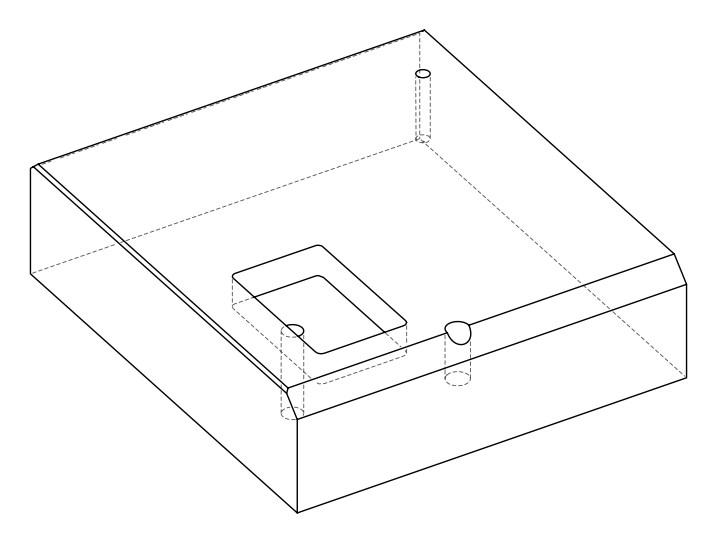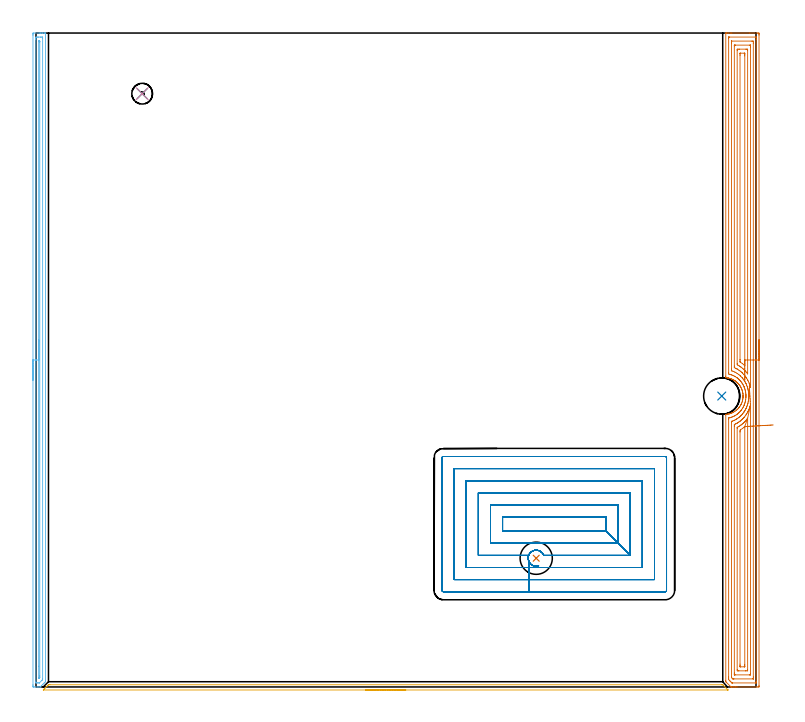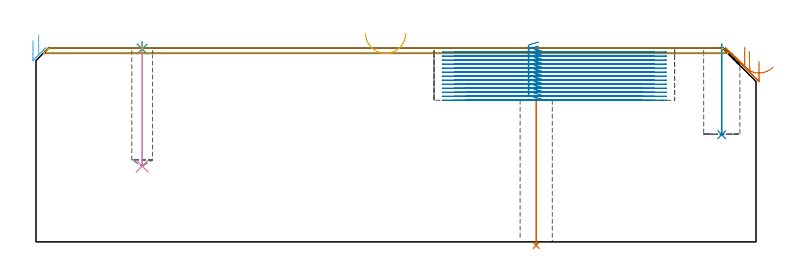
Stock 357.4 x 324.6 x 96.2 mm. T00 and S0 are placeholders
(PLAN: 8 operations, 5 tool changes, 66.5 min)
(1 INDEXABLE_INSERT_DRILL_THROUGH_HOLE_FROM_SOLID | STEP1HOLE | NXT0302_003 | 0.3 min | 19310 mm3)
(2 INDEXABLE_INSERT_DRILL_BLIND_HOLE_FROM_SOLID | STEP1POCKET | NXT0302_007 | 0.18 min | 10873 mm3)
(3 SPOT_DRILL | STEP1POCKET_1 | NXT0321_9005460120000 | 0.03 min | 2 mm3)
(4 DRILL_BLIND_HOLE_INTO_CENTER | STEP1POCKET_1 | UGT0301_216 | 0.24 min | 4693 mm3)
(5 AREA_MILL | FG_CHAMFER_SURFACE | UGT0205_001 | 2.86 min | 1160 mm3)
(6 AREA_MILL_1 | FG_CHAMFER_SURFACE_1 | UGT0205_001 | 7.94 min | 6233 mm3)
(7 AREA_MILL_2 | FG_CHAMFER_SURFACE_2 | UGT0205_001 | 15.84 min | 43753 mm3)
(8 MILL_RECTANGULAR_POCKET | POCKET_RECTANGULAR_STRAIGHT | NXT0201_009 | Follow Part, ap 2, ae 75% | 39.15 min | 226615 mm3)
(TOOL NXT0302_003 | Index. Insert Drill 16mm [880-D1600L20-05] | D16 PA176 FL80 Z2)
(TOOL NXT0302_007 | Index. Insert Drill 18mm [880-D1800L25-05] | D18 PA176 FL90 Z2)
(TOOL NXT0321_9005460120000 | NC Spot Drill, 142deg, 12mm, Carbide, Uncoated | D12 PA142 FL30 Z2)
(TOOL UGT0301_216 | Twist Drill 10.3 mm | D10.3 PA118 FL82 Z2)
(TOOL UGT0205_001 | Chamfer Mill 20 x 3 x 45 deg. | D20 FL50 Z2)
(TOOL NXT0201_009 | ENDMILL 8mm [2P460-0800-NA 1630] | D8 FL26 Z6)
(OP 1 INDEXABLE_INSERT_DRILL_THROUGH_HOLE_FROM_SOLID)
G17 G21 G94 G90
T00 M6
G54
G17 G0 G90 X248.3 Y63.9 S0 M3
G43 Z106.2 H1
G94 G81 G98 Z-1.779 F250. R72.3
G80
M5
M2
(OP 2 INDEXABLE_INSERT_DRILL_BLIND_HOLE_FROM_SOLID)
G17 G21 G94 G90
T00 M6
G54
G17 G0 G90 X340.4 Y144.4 S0 M3
G43 Z106.2 H1
G94 G81 G98 Z53.2 F250. R98.2
G80
M5
M2
(OP 3 SPOT_DRILL)
G17 G21 G94 G90
T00 M6
G54
G17 G0 G90 X52.7 Y294.5 S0 M3
G43 Z106.2 H0
G94 G81 G98 Z95.757 F250. R99.2
G80
M5
M2
(OP 4 DRILL_BLIND_HOLE_INTO_CENTER)
G17 G21 G94 G90
T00 M6
G54
G17 G0 G90 X52.7 Y294.5 S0 M3
G43 Z106.2 H0
G94 G81 G98 Z37.6 F250. R98.2
G80
M5
M2
(OP 5 AREA_MILL)
G17 G21 G94 G90
T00 M6
G54
G17 G0 G90 X183.55 Y-1.5 S1061 M3
G43 Z106.2 H0
Z103.6
G94 G1 X183.512 Z102.728 F250.
X183.398 Z101.863
X183.209 Z101.012
X182.947 Z100.18
X182.613 Z99.374
X182.21 Z98.6
X181.741 Z97.864
X181.21 Z97.172
X180.621 Z96.529
X179.978 Z95.939
X179.286 Z95.408
X178.55 Z94.94
X177.776 Z94.537
X176.97 Z94.203
X176.138 Z93.941
X175.286 Z93.752
X174.422 Z93.638
X173.55 Z93.6
X3.774
X3.619 Y-1.493 Z93.606
X3.774 Y-1.329 Z93.771
X3.976 Y-1.124 Z93.976
X4.021 Y-1.079 Z94.021
X4.668 Y-0.432 Z94.667
X5.561 Y0.461 Z95.561
X6.008 Y0.908 Z96.007
X6.194 Y1.097 Z96.188
X6.901 Y1.1 Z96.2
X340.198
X340.906 Y1.097 Z96.188
X341.092 Y0.908 Z96.007
X341.137 Y0.863 Z95.963
X343.413 Y-1.412 Z93.686
X343.475 Y-1.478 Z93.621
X343.483 Y-1.495 Z93.604
X343.475 Y-1.5 Z93.6
X173.55
X172.678 Z93.638
X171.813 Z93.752
X170.962 Z93.941
X170.13 Z94.203
X169.324 Z94.537
X168.55 Z94.94
X167.814 Z95.408
X167.122 Z95.939
X166.479 Z96.529
X165.89 Z97.172
X165.358 Z97.864
X164.89 Z98.6
X164.487 Z99.374
X164.153 Z100.18
X163.891 Z101.012
X163.702 Z101.863
X163.588 Z102.728
X163.55 Z103.6
G0 Z106.2
M5
M2
(OP 6 AREA_MILL_1)
G17 G21 G94 G90
T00 M6
G54
G17 G0 G90 X-1.5 Y152.3 S1061 M3
G43 Z106.2 H0
Z100.
G94 G1 Y152.338 Z99.128 F250.
Y152.452 Z98.264
Y152.641 Z97.412
Y152.903 Z96.58
Y153.237 Z95.774
Y153.64 Z95.
Y154.108 Z94.264
Y154.64 Z93.572
Y155.229 Z92.929
Y155.872 Z92.34
Y156.564 Z91.808
Y157.3 Z91.34
Y158.074 Z90.937
Y158.88 Z90.603
Y159.712 Z90.341
Y160.564 Z90.152
Y161.428 Z90.038
Y162.3 Z90.
Y323.551
X-1.499 Y323.983 Z90.001
X-1.495 Y324.439 Z90.003
X-1.491 Y324.59 Z90.005
X-1.045 Y324.6 Z90.451
X1.6 Z93.094
X2.145 Z93.642
X2.482 Z93.978
X3.027 Z94.523
X3.363 Z94.858
X4.036 Z95.535
X4.353 Z95.853
X4.695 Y324.594 Z96.186
X4.697 Y324.592 Z96.188
X4.7 Y324.43 Z96.2
Y3.297
X4.698 Y2.608 Z96.193
X4.69 Y2.592 Z96.188
X4.686 Y2.585 Z96.184
X4.245 Y2.144 Z95.743
X4.059 Y1.957 Z95.555
X3.462 Y1.362 Z94.962
X2.776 Y0.675 Z94.275
X2.102 Y0.002 Z93.601
X2.093 Y0. Z93.592
X1.391 Z92.89
X0.718 Z92.213
X-0.5 Z90.997
X-1.045 Y0.002 Z90.449
X-1.275 Y0.004 Z90.22
X-1.49 Y0.01 Z90.005
X-1.494 Y0.162 Z90.002
X-1.499 Y0.617 Z90.001
X-1.5 Y1.078 Z90.
Y162.3
X-0.086 Z91.414
Y321.303
X-0.084 Y322.116 Z91.416
X-0.083 Y322.196 Z91.417
X-0.071 Y322.59 Z91.429
X0.323 Y322.597 Z91.823
X0.718 Y322.599 Z92.218
X1.202 Y322.6 Z92.702
X2.083 Z93.583
X2.482 Y322.599 Z93.982
X2.968 Y322.597 Z94.468
X3.184 Y322.59 Z94.684
X3.279 Y322.568 Z94.779
X3.284 Y322.276 Z94.784
X3.285 Y322.196 Z94.785
Y4.19
X3.282 Y3.783 Z94.782
X3.279 Y3.682 Z94.779
X3.276 Y3.637 Z94.776
X3.25 Y3.609 Z94.75
X3.155 Y3.508 Z94.655
X2.947 Y3.297 Z94.447
X1.825 Y2.175 Z93.325
X1.749 Y2.102 Z93.249
X1.688 Y2.045 Z93.188
X1.648 Y2.01 Z93.148
X1.6 Y2.008 Z93.1
X1.115 Y2.001 Z92.615
X0.718 Z92.218
X0.231 Y2.003 Z91.731
X0.016 Y2.01 Z91.516
X-0.079 Y2.032 Z91.421
X-0.084 Y2.324 Z91.416
X-0.085 Y2.404 Z91.415
X-0.086 Y162.3 Z91.414
X1.328 Z92.828
X1.329 Y320.41 Z92.829
X1.331 Y320.547 Z92.831
X1.333 Y320.58 Z92.833
X1.334 Y320.589 Z92.834
X1.351 Y320.593 Z92.851
X1.414 Y320.598 Z92.914
X1.6 Y320.599 Z93.1
X1.788 Y320.596 Z93.288
X1.841 Y320.592 Z93.341
X1.865 Y320.588 Z93.365
X1.867 Y320.574 Z93.367
X1.87 Y320.502 Z93.37
X1.871 Y320.41 Z93.371
Y320.135
Y5.702
X1.87 Y5.083 Z93.37
X1.868 Y4.812 Z93.368
X1.864 Y4.718 Z93.364
X1.855 Y4.666 Z93.355
X1.823 Y4.631 Z93.323
X1.6 Y4.401 Z93.1
X1.496 Y4.296 Z92.996
X1.39 Y4.19 Z92.89
X1.365 Y4.17 Z92.865
X1.34 Y4.15 Z92.84
X1.335 Y4.19 Z92.835
X1.332 Y4.234 Z92.832
X1.329 Y4.464 Z92.829
X1.328 Y10.263 Z92.828
Y162.3
Y163.172 Z92.866
Y164.036 Z92.98
Y164.888 Z93.169
Y165.72 Z93.432
Y166.526 Z93.765
Y167.3 Z94.168
Y168.036 Z94.637
Y168.728 Z95.168
Y169.371 Z95.757
Y169.96 Z96.401
Y170.492 Z97.093
Y170.96 Z97.828
Y171.363 Z98.602
Y171.697 Z99.408
Y171.959 Z100.24
Y172.148 Z101.092
Y172.262 Z101.957
Y172.3 Z102.828
G0 Z106.2
M5
M2
(OP 7 AREA_MILL_2)
G17 G21 G94 G90
T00 M6
G54
G17 G0 G90 X358.9 Y172.3 S1061 M3
G43 Z106.2 H0
Z89.7
G94 G1 Y172.262 Z88.828 F250.
Y172.148 Z87.963
Y171.959 Z87.112
Y171.697 Z86.28
Y171.363 Z85.474
Y170.96 Z84.7
Y170.491 Z83.964
Y169.96 Z83.272
Y169.371 Z82.629
Y168.728 Z82.04
Y168.036 Z81.508
Y167.3 Z81.04
Y166.526 Z80.637
Y165.72 Z80.303
Y164.888 Z80.041
Y164.036 Z79.852
Y163.171 Z79.738
Y162.3 Z79.7
Y0.617
X358.898 Y0.242 Z79.701
X358.893 Y0.01 Z79.705
X358.53 Y0.004 Z80.067
X357.926 Y0. Z80.672
X348.023 Z90.571
X347.481 Z91.115
X347.148 Z91.448
X346.606 Z91.99
X346.272 Z92.323
X345.604 Z92.995
X345.292 Z93.307
X345.14 Y0.001 Z93.458
X344.997 Y0.01 Z93.602
X344.959 Y0.043 Z93.64
X344.829 Y0.17 Z93.77
X342.574 Y2.427 Z96.026
X342.403 Y2.605 Z96.188
X342.4 Y3.297 Z96.2
Y135.055
X342.404 Y135.304 Z96.19
X342.629 Y135.332 Z95.966
X342.915 Y135.362 Z95.681
X343.096 Y135.388 Z95.501
X343.36 Y135.427 Z95.238
X343.866 Y135.517 Z94.733
X343.963 Y135.542 Z94.634
X344.083 Y135.573 Z94.513
X344.251 Y135.616 Z94.347
X344.521 Y135.696 Z94.077
X344.698 Y135.749 Z93.9
X344.842 Y135.799 Z93.757
X345.142 Y135.904 Z93.457
X345.396 Y136.01 Z93.202
X345.59 Y136.09 Z93.009
X346.033 Y136.297 Z92.567
X346.221 Y136.395 Z92.378
X346.25 Y136.41 Z92.349
X346.924 Y136.825 Z91.676
X347.589 Y137.303 Z91.01
X347.814 Y137.49 Z90.785
X348.189 Y137.836 Z90.41
X348.552 Y138.195 Z90.047
X348.607 Y138.257 Z89.991
X348.704 Y138.363 Z89.895
X348.806 Y138.486 Z89.794
X349. Y138.721 Z89.599
X349.038 Y138.77 Z89.562
X349.281 Y139.088 Z89.317
X349.593 Y139.552 Z89.002
X349.774 Y139.857 Z88.822
X349.848 Y139.981 Z88.749
X350.066 Y140.404 Z88.533
X350.077 Y140.424 Z88.523
X350.279 Y140.874 Z88.317
X350.486 Y141.394 Z88.113
X350.602 Y141.766 Z87.994
X350.65 Y141.938 Z87.949
X350.675 Y142.028 Z87.924
X350.72 Y142.201 Z87.874
X350.722 Y142.211 Z87.871
X350.821 Y142.659 Z87.77
X350.899 Y143.105 Z87.695
X350.952 Y143.552 Z87.641
X350.963 Y143.719 Z87.629
X350.984 Y143.998 Z87.611
X350.985 Y144.036 Z87.61
X350.986 Y144.127 Z87.606
X350.989 Y144.182 Z87.605
Y144.186
X350.997 Y144.434 Z87.598
X350.988 Y144.634 Z87.605
X350.986 Y144.655
X350.985 Y144.71 Z87.608
X350.978 Y144.891 Z87.616
X350.942 Y145.338 Z87.652
X350.906 Y145.614 Z87.688
X350.884 Y145.785 Z87.71
X350.803 Y146.23 Z87.789
X350.699 Y146.678 Z87.895
X350.631 Y146.93 Z87.968
X350.578 Y147.114 Z88.019
X350.576 Y147.123 Z88.021
X350.486 Y147.408 Z88.114
X350.371 Y147.714 Z88.229
X350.245 Y148.016 Z88.353
X350.032 Y148.466 Z88.566
X349.836 Y148.838 Z88.763
X349.799 Y148.909 Z88.801
X349.595 Y149.252 Z89.004
X349.483 Y149.422 Z89.116
X349.411 Y149.53 Z89.188
X349.219 Y149.801 Z89.38
X349.019 Y150.057 Z89.581
X348.967 Y150.123 Z89.632
X348.704 Y150.438 Z89.895
X348.607 Y150.546 Z89.992
X348.587 Y150.568 Z90.011
X348.468 Y150.694 Z90.132
X348.146 Y151.008 Z90.454
X347.814 Y151.311 Z90.786
X347.734 Y151.378 Z90.865
X347.646 Y151.451 Z90.951
X347.585 Y151.499 Z91.011
X347.485 Y151.581 Z91.114
X347.477 Y151.587 Z91.122
X347.239 Y151.754 Z91.36
X347.148 Y151.818 Z91.449
X347.062 Y151.878 Z91.536
X346.923 Y151.976 Z91.676
X346.8 Y152.054 Z91.799
X346.71 Y152.109 Z91.886
X346.605 Y152.176 Z91.994
X346.506 Y152.238 Z92.093
X346.402 Y152.297 Z92.197
X346.272 Y152.37 Z92.323
X346.081 Y152.48 Z92.517
X346.032 Y152.505 Z92.566
X345.887 Y152.572 Z92.711
X345.59 Y152.71 Z93.008
X345.396 Y152.79 Z93.202
X345.142 Y152.896 Z93.457
X345.071 Y152.921 Z93.528
X344.699 Y153.051 Z93.901
X344.432 Y153.13 Z94.168
X344.251 Y153.183 Z94.347
X344.083 Y153.224 Z94.513
X343.828 Y153.286 Z94.769
X343.738 Y153.304 Z94.86
X343.645 Y153.323 Z94.952
X343.43 Y153.367 Z95.17
X343.404 Y153.372 Z95.195
X342.468 Y153.48 Z96.128
X342.405 Y153.496 Z96.191
X342.4 Y154.26 Z96.2
Y324.43
X342.403 Y324.59 Z96.188
X342.54 Y324.598 Z96.053
X342.682 Y324.6 Z95.917
X342.977 Z95.622
X343.645 Z94.95
X344.855 Z93.742
X345.396 Z93.198
X354.319 Z84.278
X358.26 Z80.338
X358.53 Y324.597 Z80.067
X358.893 Y324.59 Z79.705
X358.898 Y324.357 Z79.701
X358.9 Y323.983 Z79.7
Y323.606
Y162.3
X357.486 Z81.114
X357.485 Y2.577 Z81.115
X357.484 Y2.404 Z81.116
X357.479 Y2.044 Z81.121
X357.476 Y2.01 Z81.124
X357.412 Y2.006 Z81.188
X357.307 Y2.002 Z81.293
X357.174 Y2. Z81.426
X345.791 Y2.001 Z92.809
X345.594 Y2.004 Z93.006
X345.496 Y2.009 Z93.104
X345.448 Y2.014 Z93.152
X345.396 Y2.061 Z93.204
X345.048 Y2.404 Z93.552
X344.521 Y2.932 Z94.079
X344.163 Y3.297 Z94.437
X343.821 Y3.662 Z94.779
X343.816 Y4.016 Z94.784
X343.815 Y4.19 Z94.785
X343.814 Y4.911 Z94.786
Y132.822
X343.816 Y133.182 Z94.784
X343.818 Y133.362 Z94.782
X343.821 Y133.451 Z94.779
X343.825 Y133.484 Z94.775
X343.861 Y133.495 Z94.739
X344.521 Y133.656 Z94.079
X344.567 Y133.668 Z94.033
X344.731 Y133.715 Z93.869
X345.233 Y133.882 Z93.367
X345.396 Y133.943 Z93.204
X345.865 Y134.13 Z92.735
X346.272 Y134.312 Z92.328
X346.471 Y134.406 Z92.129
X346.861 Y134.608 Z91.739
X347.041 Y134.717 Z91.559
X347.148 Y134.784 Z91.452
X347.578 Y135.063 Z91.022
X348.023 Y135.373 Z90.577
X348.097 Y135.426 Z90.503
X348.199 Y135.502 Z90.401
X348.583 Y135.824 Z90.017
X348.899 Y136.11 Z89.701
X349.044 Y136.247 Z89.556
X349.195 Y136.395 Z89.405
X349.48 Y136.695 Z89.12
X349.774 Y137.033 Z88.826
X349.89 Y137.171 Z88.71
X349.983 Y137.288 Z88.617
X350.272 Y137.674 Z88.328
X350.624 Y138.181 Z87.976
X350.65 Y138.223 Z87.95
X350.96 Y138.759 Z87.64
X351.124 Y139.075 Z87.476
X351.26 Y139.346 Z87.34
X351.526 Y139.926 Z87.074
X351.538 Y139.956 Z87.062
X351.543 Y139.968 Z87.057
X351.778 Y140.604 Z86.822
X351.859 Y140.861 Z86.741
X351.982 Y141.289 Z86.618
X352.101 Y141.755 Z86.499
X352.134 Y141.891 Z86.466
X352.157 Y142.004 Z86.443
X352.271 Y142.648 Z86.329
X352.288 Y142.763 Z86.312
X352.375 Y143.541 Z86.225
X352.377 Y143.561 Z86.223
X352.401 Y143.981 Z86.199
X352.413 Y144.423 Z86.187
Y144.434
X352.401 Y144.798 Z86.199
X352.371 Y145.302 Z86.229
X352.369 Y145.328 Z86.231
X352.365 Y145.365 Z86.235
X352.262 Y146.221 Z86.338
X352.252 Y146.297 Z86.348
X352.236 Y146.39 Z86.364
X352.158 Y146.785 Z86.442
X352.082 Y147.114 Z86.518
X351.971 Y147.553 Z86.629
X351.839 Y148.008 Z86.761
X351.761 Y148.25 Z86.839
X351.526 Y148.883 Z87.074
X351.518 Y148.901 Z87.082
X351.513 Y148.914 Z87.087
X351.246 Y149.482 Z87.354
X351.088 Y149.794 Z87.512
X350.935 Y150.084 Z87.665
X350.65 Y150.578 Z87.95
X350.599 Y150.661 Z88.001
X350.582 Y150.687 Z88.018
X350.44 Y150.901 Z88.16
X349.931 Y151.581 Z88.669
X349.861 Y151.669 Z88.739
X349.774 Y151.772 Z88.826
X349.451 Y152.14 Z89.15
X349.125 Y152.474 Z89.475
X348.899 Y152.689 Z89.701
X348.55 Y153.007 Z90.05
X348.116 Y153.367 Z90.484
X348.023 Y153.435 Z90.577
X347.805 Y153.589 Z90.795
X347.148 Y154.015 Z91.452
X346.998 Y154.108 Z91.602
X346.734 Y154.26 Z91.866
X346.272 Y154.488 Z92.328
X345.864 Y154.677 Z92.736
X345.396 Y154.857 Z93.204
X345.036 Y154.983 Z93.564
X344.53 Y155.144 Z94.07
X344.494 Y155.154 Z94.106
X343.821 Y155.342 Z94.779
X343.819 Y155.514 Z94.781
X343.815 Y155.874 Z94.785
Y322.023
X343.816 Y322.196 Z94.784
X343.821 Y322.556 Z94.779
X343.824 Y322.59 Z94.776
X343.888 Y322.594 Z94.712
X343.993 Y322.597 Z94.607
X344.126 Y322.6 Z94.474
X357.26 Y322.599 Z81.34
X357.426 Y322.594 Z81.174
X357.457 Y322.59 Z81.143
X357.479 Y322.584 Z81.121
X357.48 Y322.547 Z81.12
X357.484 Y322.37 Z81.116
X357.485 Y322.196 Z81.115
X357.486 Y321.476 Z81.114
Y162.3
X356.072 Z82.528
X356.071 Y4.912 Z82.529
X356.068 Y4.19 Z82.532
X356.066 Y4.025 Z82.534
X356.062 Y4.009 Z82.538
X356.043 Y4.006 Z82.557
X355.997 Y4.003 Z82.603
X355.904 Y4.001 Z82.696
X346.458 Y4. Z92.142
X346.272 Y4.002 Z92.328
X346.086 Y4.005 Z92.514
X345.962 Y4.01 Z92.638
X345.89 Y4.021 Z92.71
X345.855 Y4.053 Z92.745
X345.711 Y4.19 Z92.889
X345.396 Y4.506 Z93.204
X345.257 Y4.651 Z93.343
X345.242 Y4.669 Z93.358
X345.235 Y4.708 Z93.365
X345.232 Y4.798 Z93.368
X345.23 Y4.912 Z93.37
X345.229 Y5.083 Z93.371
X345.228 Y5.255 Z93.372
X345.229 Y131.206 Z93.371
X345.23 Y131.378 Z93.37
X345.234 Y131.72 Z93.366
X345.236 Y131.812 Z93.364
X345.253 Y131.821 Z93.347
X345.298 Y131.841 Z93.302
X345.396 Y131.877 Z93.204
X345.435 Y131.89 Z93.165
X345.554 Y131.929 Z93.046
X346.073 Y132.131 Z92.527
X346.272 Y132.214 Z92.328
X346.686 Y132.4 Z91.914
X347.148 Y132.627 Z91.452
X347.274 Y132.693 Z91.326
X347.504 Y132.822 Z91.096
X347.826 Y133.023 Z90.774
X348.023 Y133.152 Z90.577
X348.355 Y133.377 Z90.245
X348.84 Y133.715 Z89.76
X348.874 Y133.741 Z89.726
X348.899 Y133.761 Z89.701
X349.353 Y134.146 Z89.247
X349.774 Y134.527 Z88.826
X349.816 Y134.566 Z88.784
X349.86 Y134.608 Z88.74
X350.251 Y135.015 Z88.349
X350.65 Y135.457 Z87.95
X350.687 Y135.502 Z87.913
X351.059 Y135.978 Z87.541
X351.369 Y136.395 Z87.231
X351.434 Y136.488 Z87.166
X351.526 Y136.625 Z87.074
X351.78 Y137.028 Z86.82
X351.935 Y137.288 Z86.665
X352.107 Y137.589 Z86.493
X352.401 Y138.149 Z86.199
X352.412 Y138.17 Z86.188
X352.417 Y138.181 Z86.183
X352.682 Y138.788 Z85.918
X352.801 Y139.075 Z85.799
X352.934 Y139.424 Z85.666
X353.127 Y139.968 Z85.473
X353.164 Y140.083 Z85.436
X353.277 Y140.462 Z85.323
X353.359 Y140.777 Z85.241
X353.38 Y140.861 Z85.22
X353.524 Y141.502 Z85.076
X353.57 Y141.755 Z85.03
X353.658 Y142.259 Z84.942
X353.705 Y142.648 Z84.895
X353.748 Y143.06 Z84.852
X353.788 Y143.541 Z84.812
X353.807 Y143.893 Z84.793
X353.821 Y144.434 Z84.779
X353.811 Y144.783 Z84.789
X353.782 Y145.328 Z84.818
X353.749 Y145.739 Z84.851
X353.693 Y146.221 Z84.907
X353.623 Y146.762 Z84.977
X353.558 Y147.114 Z85.042
X353.494 Y147.444 Z85.106
X353.394 Y147.888 Z85.206
X353.364 Y148.008 Z85.236
X353.277 Y148.336 Z85.323
X353.105 Y148.901 Z85.495
X353.022 Y149.161 Z85.578
X352.777 Y149.794 Z85.823
X352.401 Y150.649 Z86.199
X352.383 Y150.687 Z86.217
X352.364 Y150.725 Z86.236
X352.057 Y151.301 Z86.543
X351.894 Y151.581 Z86.706
X351.526 Y152.175 Z87.074
X351.314 Y152.474 Z87.286
X351.027 Y152.859 Z87.573
X350.65 Y153.347 Z87.95
X350.633 Y153.367 Z87.967
X350.514 Y153.506 Z88.086
X349.791 Y154.26 Z88.809
X349.774 Y154.276 Z88.826
X349.573 Y154.466 Z89.027
X348.899 Y155.032 Z89.701
X348.747 Y155.154 Z89.853
X348.023 Y155.642 Z90.577
X347.381 Y156.047 Z91.219
X347.148 Y156.173 Z91.452
X346.894 Y156.306 Z91.706
X346.272 Y156.585 Z92.328
X346.023 Y156.686 Z92.577
X345.396 Y156.927 Z93.204
X345.36 Y156.94 Z93.24
X345.235 Y156.991 Z93.365
X345.233 Y157.027 Z93.367
X345.231 Y157.109 Z93.369
X345.229 Y157.834 Z93.371
X345.228 Y158.005 Z93.372
X345.229 Y319.688 Z93.371
X345.232 Y320.41 Z93.368
X345.234 Y320.575 Z93.366
X345.238 Y320.59 Z93.362
X345.257 Y320.594 Z93.343
X345.303 Y320.597 Z93.297
X345.396 Y320.599 Z93.204
X355.028 Y320.6 Z83.572
X355.721 Y320.596 Z82.879
X355.904 Y320.59 Z82.696
X356.065 Y320.572 Z82.535
X356.068 Y320.41 Z82.532
X356.07 Y320.24 Z82.53
X356.071 Y319.517 Z82.529
X356.072 Y319.345 Z82.528
Y162.3
X354.657 Z83.943
Y148.901
X354.656 Y148.88 Z83.944
X354.654 Y148.865 Z83.946
X354.648 Y148.88 Z83.952
X354.64 Y148.901 Z83.96
X354.631 Y148.931 Z83.969
X354.475 Y149.465 Z84.125
X354.371 Y149.794 Z84.229
X354.152 Y150.415 Z84.448
X354.048 Y150.687 Z84.552
X353.976 Y150.867 Z84.624
X353.652 Y151.581 Z84.948
X353.531 Y151.84 Z85.069
X353.277 Y152.344 Z85.323
X353.208 Y152.474 Z85.392
X353.121 Y152.632 Z85.479
X352.667 Y153.367 Z85.933
X352.401 Y153.765 Z86.199
X352.038 Y154.26 Z86.562
X351.526 Y154.907 Z87.074
X351.306 Y155.154 Z87.295
X350.65 Y155.838 Z87.95
X350.436 Y156.047 Z88.164
X350.08 Y156.359 Z88.52
X349.774 Y156.619 Z88.826
X349.379 Y156.94 Z89.221
X348.899 Y157.266 Z89.701
X348.03 Y157.834 Z90.57
X348.012 Y157.845 Z90.588
X347.421 Y158.155 Z91.179
X346.746 Y158.482 Z91.854
X346.682 Y158.515 Z91.918
X346.65 Y158.533 Z91.95
X346.649 Y158.556 Z91.951
X346.646 Y158.727 Z91.954
X346.643 Y159.241 Z91.957
Y318.245
X346.645 Y318.417 Z91.955
X346.648 Y318.553 Z91.952
X346.65 Y318.588 Z91.95
X346.669 Y318.591 Z91.931
X346.721 Y318.595 Z91.879
X347.148 Y318.6 Z91.452
X347.171 Z91.429
X354.175 Z84.425
X354.575 Y318.597 Z84.025
X354.625 Y318.594 Z83.975
X354.646 Y318.59 Z83.954
X354.651 Y318.58 Z83.949
X354.654 Y318.519 Z83.946
X354.656 Y318.46 Z83.944
X354.657 Y318.108 Z83.943
Y317.73
Y162.3
X353.243 Z85.357
Y156.047
X353.241 Y155.655 Z85.359
X353.238 Y155.459 Z85.362
X353.236 Y155.433 Z85.364
X353.212 Y155.459 Z85.388
X353.165 Y155.518 Z85.435
X352.748 Y156.047 Z85.852
X352.401 Y156.477 Z86.199
X351.976 Y156.94 Z86.624
X351.526 Y157.41 Z87.074
X351.08 Y157.834 Z87.52
X350.65 Y158.208 Z87.95
X350.015 Y158.727 Z88.585
X349.774 Y158.894 Z88.826
X349.289 Y159.222 Z89.311
X348.899 Y159.471 Z89.701
X348.663 Y159.62 Z89.937
X348.256 Y159.858 Z90.344
X348.131 Y159.933 Z90.469
X348.064 Y159.983 Z90.536
X348.057 Y160.548 Z90.543
Y315.943
X348.061 Y316.373 Z90.539
X348.064 Y316.578 Z90.536
X348.265 Y316.59 Z90.335
X348.899 Y316.598 Z89.701
X349.131 Y316.6 Z89.469
X352.401 Y316.599 Z86.199
X352.635 Y316.598 Z85.965
X353.13 Y316.59 Z85.47
X353.236 Y316.572 Z85.364
X353.243 Y315.943 Z85.357
Y162.3
X351.829 Z86.771
X351.828 Y160.205 Z86.772
X351.823 Y159.62 Z86.777
X351.822 Y159.571 Z86.778
X351.747 Y159.62 Z86.853
X351.526 Y159.801 Z87.074
X350.664 Y160.513 Z87.936
X350.65 Y160.523 Z87.95
X350.62 Y160.544 Z87.98
X349.774 Y161.108 Z88.826
X349.596 Y161.228 Z89.004
X349.478 Y161.31 Z89.122
X349.476 Y161.407 Z89.124
X349.473 Y161.714 Z89.127
X349.471 Y162.3 Z89.129
Y162.609
Y313.573
X349.472 Y314.157 Z89.128
X349.475 Y314.463 Z89.125
X349.478 Y314.568 Z89.122
X349.482 Y314.591 Z89.118
X349.504 Y314.593 Z89.096
X349.557 Y314.596 Z89.043
X349.774 Y314.599 Z88.826
X351.526 Z87.074
X351.67 Y314.597 Z86.93
X351.786 Y314.593 Z86.814
X351.817 Y314.59 Z86.783
X351.822 Y314.553 Z86.778
X351.824 Y314.466 Z86.776
X351.828 Y314.157 Z86.772
X351.829 Y313.848 Z86.771
Y313.264
Y162.3
Y161.428 Z86.809
Y160.563 Z86.923
Y159.712 Z87.112
Y158.88 Z87.374
Y158.074 Z87.708
Y157.3 Z88.111
Y156.564 Z88.58
Y155.872 Z89.111
Y155.229 Z89.7
Y154.639 Z90.343
Y154.108 Z91.035
Y153.64 Z91.771
Y153.237 Z92.545
Y152.903 Z93.351
Y152.641 Z94.183
Y152.452 Z95.035
Y152.338 Z95.9
Y152.3 Z96.771
G0 X354.103 Y149.296 Z94.514
G1 X354.102 Y149.308 Z93.642
X354.106 Y149.245 Z92.772
X354.114 Y149.106 Z91.911
X354.126 Y148.893 Z91.065
X354.143 Y148.607 Z90.241
X354.164 Y148.251 Z89.445
X354.189 Y147.826 Z88.683
X354.217 Y147.337 Z87.961
X354.249 Y146.787 Z87.285
X354.285 Y146.18 Z86.659
X354.323 Y145.521 Z86.089
X354.364 Y144.815 Z85.578
X354.408 Y144.067 Z85.131
X354.454 Y143.283 Z84.751
X354.501 Y142.469 Z84.44
X354.55 Y141.632 Z84.202
X354.6 Y140.776 Z84.038
X354.65 Y139.91 Z83.95
X354.653 Y139.869 Z83.947
X354.656 Y139.768 Z83.944
X354.657 Y139.631 Z83.943
Y139.568
Y6.355
X354.655 Y6.183 Z83.945
X354.652 Y6.046 Z83.948
X354.65 Y6.012 Z83.95
X354.631 Y6.008 Z83.969
X354.579 Y6.005 Z84.021
X354.152 Y6. Z84.448
X354.13 Z84.47
X347.125 Z91.475
X346.725 Y6.003 Z91.875
X346.675 Y6.006 Z91.925
X346.654 Y6.01 Z91.946
X346.649 Y6.02 Z91.951
X346.646 Y6.081 Z91.954
X346.644 Y6.14 Z91.956
X346.643 Y6.492 Z91.957
Y6.87
Y129.249
X346.644 Y129.762 Z91.956
X346.648 Y130.142 Z91.952
X346.65 Y130.263 Z91.95
X346.777 Y130.327 Z91.823
X347.148 Y130.509 Z91.452
X347.494 Y130.682 Z91.106
X348.023 Y130.967 Z90.577
X348.146 Y131.035 Z90.454
X348.608 Y131.332 Z89.992
X348.899 Y131.525 Z89.701
X349.134 Y131.688 Z89.466
X349.471 Y131.929 Z89.129
X349.643 Y132.063 Z88.957
X349.774 Y132.171 Z88.826
X350.122 Y132.467 Z88.478
X350.515 Y132.822 Z88.085
X350.585 Y132.888 Z88.015
X350.65 Y132.952 Z87.95
X351.022 Y133.336 Z87.578
X351.375 Y133.715 Z87.225
X351.446 Y133.796 Z87.154
X351.526 Y133.892 Z87.074
X352.093 Y134.608 Z86.507
X352.226 Y134.787 Z86.374
X352.401 Y135.031 Z86.199
X352.589 Y135.31 Z86.011
X352.713 Y135.502 Z85.887
X352.93 Y135.855 Z85.67
X353.249 Y136.395 Z85.351
X353.259 Y136.413 Z85.341
X353.277 Y136.447 Z85.323
X353.554 Y137.006 Z85.046
X353.685 Y137.288 Z84.915
X353.831 Y137.616 Z84.769
X354.073 Y138.181 Z84.527
X354.096 Y138.239 Z84.504
X354.152 Y138.388 Z84.448
X354.331 Y138.893 Z84.269
X354.392 Y139.075 Z84.208
X354.5 Y139.416 Z84.1
X354.643 Y139.89 Z83.957
X354.65 Y139.91 Z83.95
X353.236 Y133.353 Z85.364
X353.243 Y132.822 Z85.357
Y8.656
X353.239 Y8.227 Z85.361
X353.236 Y8.022 Z85.364
X353.035 Y8.009 Z85.565
X352.401 Y8.002 Z86.199
X352.169 Y8. Z86.431
X348.899 Y8.001 Z89.701
X348.665 Y8.002 Z89.935
X348.17 Y8.01 Z90.43
X348.064 Y8.028 Z90.536
X348.057 Y8.656 Z90.543
Y128.355
X348.064 Y128.784 Z90.536
X348.067 Y128.83 Z90.533
X348.108 Y128.856 Z90.492
X348.184 Y128.901 Z90.416
X348.298 Y128.968 Z90.302
X348.787 Y129.249 Z89.813
X348.857 Y129.292 Z89.743
X348.899 Y129.319 Z89.701
X349.388 Y129.643 Z89.212
X349.774 Y129.904 Z88.826
X349.913 Y130.001 Z88.687
X350.106 Y130.142 Z88.494
X350.412 Y130.385 Z88.188
X350.65 Y130.582 Z87.95
X350.891 Y130.789 Z87.709
X351.166 Y131.035 Z87.434
X351.352 Y131.212 Z87.248
X351.526 Y131.382 Z87.074
X351.793 Y131.656 Z86.807
X352.053 Y131.929 Z86.547
X352.219 Y132.114 Z86.381
X352.401 Y132.324 Z86.199
X352.624 Y132.594 Z85.976
X352.808 Y132.822 Z85.792
X353.018 Y133.086 Z85.582
X353.206 Y133.322 Z85.394
X353.236 Y133.353 Z85.364
X351.825 Y129.249 Z86.775
X351.828 Y129.05 Z86.772
X351.829 Y128.94 Z86.771
Y11.027
X351.828 Y10.443 Z86.772
X351.826 Y10.137 Z86.774
X351.822 Y10.032 Z86.778
X351.818 Y10.009 Z86.782
X351.796 Y10.007 Z86.804
X351.743 Y10.004 Z86.857
X351.526 Y10.001 Z87.074
X349.774 Z88.826
X349.63 Y10.003 Z88.97
X349.514 Y10.007 Z89.086
X349.483 Y10.01 Z89.117
X349.478 Y10.047 Z89.122
X349.476 Y10.134 Z89.124
X349.472 Y10.443 Z89.128
X349.471 Y10.752 Z89.129
Y11.336
X349.472 Y126.569 Z89.128
X349.473 Y126.876 Z89.127
X349.478 Y127.462 Z89.122
X349.648 Y127.591 Z88.952
X349.774 Y127.681 Z88.826
X350.69 Y128.315 Z87.91
X350.745 Y128.355 Z87.855
X351.181 Y128.707 Z87.419
X351.526 Y128.99 Z87.074
X351.663 Y129.108 Z86.937
X351.823 Y129.249 Z86.777
X351.825 Z86.775
X352.467 Y129.285 Z86.186
X353.159 Y129.325 Z85.656
X353.894 Y129.367 Z85.188
X354.667 Y129.411 Z84.786
X355.472 Y129.457 Z84.452
X356.302 Y129.504 Z84.191
X357.153 Y129.553 Z84.003
X358.016 Y129.602 Z83.889
X358.887 Y129.651 Z83.852
X359.757 Y129.701 Z83.891
X360.62 Y129.75 Z84.005
X361.47 Y129.799 Z84.195
X362.301 Y129.846 Z84.458
X363.105 Y129.892 Z84.792
X363.877 Y129.936 Z85.196
X364.612 Y129.978 Z85.665
X365.302 Y130.017 Z86.197
X365.944 Y130.054 Z86.787
G0 Z106.2
M5
M2
(OP 8 MILL_RECTANGULAR_POCKET)
G17 G21 G94 G90
T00 M6
G54
G17 G0 G90 X249.509 Y60.093 S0 M3
G43 Z106.201 H1
Z99.201
G94 G1 X249.049 Y59.967 Z99.072 F250.
X248.39 Y59.897 Z98.895
X247.728 Y59.936 Z98.717
X247.082 Y60.082 Z98.54
X246.817 Y60.186 Z98.464
X246.555 Y60.293 Z98.388
X245.885 Y60.706 Z98.177
X245.309 Y61.242 Z97.966
X244.848 Y61.88 Z97.755
X244.52 Y62.595 Z97.545
X244.338 Y63.36 Z97.334
X244.308 Y64.146 Z97.123
X244.431 Y64.923 Z96.912
X244.703 Y65.662 Z96.701
X244.844 Y65.907 Z96.625
X244.987 Y66.152 Z96.549
X245.488 Y66.75 Z96.34
X246.095 Y67.24 Z96.131
X246.786 Y67.603 Z95.922
X247.534 Y67.826 Z95.713
X248.31 Y67.9 Z95.504
X249.087 Y67.822 Z95.295
X249.833 Y67.595 Z95.086
X250.522 Y67.228 Z94.877
X251.126 Y66.735 Z94.668
X251.624 Y66.134 Z94.459
X251.943 Y65.565 Z94.284
X252.042 Y65.3 Z94.208
X295. F500.
X283. Y77.3
Y84.4
X231.6
Y77.3
X283.
X289. Y71.3
Y90.4
X225.6
Y71.3
X289.
X295. Y65.3
Y96.4
X219.6
Y65.3
X244.56
G3 X244.56 Y62.515 R4.015
G1 Y59.3
X301.
Y102.4
X213.6
Y59.3
X244.56
Y53.3
X307.
Y108.4
X207.6
Y53.3
X244.56
Y47.3
X312.4
G3 X313. Y47.9 R0.6
G1 Y113.8
G3 X312.4 Y114.4 R0.6
G1 X202.2
G3 X201.6 Y113.8 R0.6
G1 Y47.9
G3 X202.2 Y47.3 R0.6
G1 X244.56
X245.56
G0 X249.509 Y60.094 Z97.208
G1 X249.05 Y59.967 Z97.08 F250.
X248.391 Y59.898 Z96.903
X247.729 Y59.936 Z96.725
X247.083 Y60.082 Z96.548
X246.817 Y60.186 Z96.471
X246.555 Y60.293 Z96.395
X245.885 Y60.706 Z96.185
X245.309 Y61.242 Z95.974
X244.848 Y61.88 Z95.763
X244.52 Y62.595 Z95.552
X244.338 Y63.36 Z95.341
X244.308 Y64.146 Z95.131
X244.431 Y64.923 Z94.92
X244.703 Y65.662 Z94.709
X244.844 Y65.907 Z94.633
X244.987 Y66.152 Z94.557
X245.488 Y66.75 Z94.348
X246.095 Y67.24 Z94.139
X246.786 Y67.603 Z93.93
X247.534 Y67.826 Z93.721
X248.31 Y67.9 Z93.512
X249.087 Y67.822 Z93.303
X249.833 Y67.595 Z93.094
X250.522 Y67.228 Z92.884
X251.126 Y66.735 Z92.675
X251.624 Y66.134 Z92.466
X251.943 Y65.565 Z92.292
X252.042 Y65.3 Z92.216
X295. F500.
X283. Y77.3
Y84.4
X231.6
Y77.3
X283.
X289. Y71.3
Y90.4
X225.6
Y71.3
X289.
X295. Y65.3
Y96.4
X219.6
Y65.3
X244.56
G3 X244.56 Y62.515 R4.015
G1 Y59.3
X301.
Y102.4
X213.6
Y59.3
X244.56
Y53.3
X307.
Y108.4
X207.6
Y53.3
X244.56
Y47.3
X312.4
G3 X313. Y47.9 R0.6
G1 Y113.8
G3 X312.4 Y114.4 R0.6
G1 X202.2
G3 X201.6 Y113.8 R0.6
G1 Y47.9
G3 X202.2 Y47.3 R0.6
G1 X244.56
X245.56
G0 X249.511 Y60.094 Z95.216
G1 X249.05 Y59.967 Z95.088 F250.
X248.391 Y59.898 Z94.91
X247.729 Y59.936 Z94.732
X247.083 Y60.082 Z94.555
X246.817 Y60.186 Z94.478
X246.554 Y60.293 Z94.402
X245.885 Y60.706 Z94.192
X245.309 Y61.242 Z93.981
X244.848 Y61.88 Z93.77
X244.52 Y62.595 Z93.559
X244.338 Y63.36 Z93.348
X244.308 Y64.146 Z93.138
X244.431 Y64.923 Z92.927
X244.703 Y65.662 Z92.716
X244.844 Y65.907 Z92.64
X244.987 Y66.152 Z92.564
X245.488 Y66.75 Z92.355
X246.096 Y67.24 Z92.146
X246.787 Y67.603 Z91.937
X247.535 Y67.825 Z91.728
X248.312 Y67.899 Z91.519
X249.088 Y67.821 Z91.31
X249.835 Y67.593 Z91.1
X250.523 Y67.226 Z90.891
X251.128 Y66.733 Z90.682
X251.625 Y66.131 Z90.473
X251.886 Y65.661 Z90.329
X251.973 Y65.484 Z90.276
X252.042 Y65.3 Z90.223
X295. F500.
X283. Y77.3
Y84.4
X231.6
Y77.3
X283.
X289. Y71.3
Y90.4
X225.6
Y71.3
X289.
X295. Y65.3
Y96.4
X219.6
Y65.3
X244.56
G3 X244.56 Y62.515 R4.015
G1 Y59.3
X301.
Y102.4
X213.6
Y59.3
X244.56
Y53.3
X307.
Y108.4
X207.6
Y53.3
X244.56
Y47.3
X312.4
G3 X313. Y47.9 R0.6
G1 Y113.8
G3 X312.4 Y114.4 R0.6
G1 X202.2
G3 X201.6 Y113.8 R0.6
G1 Y47.9
G3 X202.2 Y47.3 R0.6
G1 X244.56
X245.56
G0 X249.509 Y60.094 Z93.223
G1 X249.049 Y59.967 Z93.095 F250.
X248.39 Y59.897 Z92.918
X247.728 Y59.936 Z92.74
X247.082 Y60.082 Z92.563
X246.817 Y60.186 Z92.487
X246.555 Y60.293 Z92.411
X245.885 Y60.706 Z92.2
X245.309 Y61.242 Z91.989
X244.848 Y61.88 Z91.778
X244.52 Y62.595 Z91.567
X244.338 Y63.36 Z91.357
X244.308 Y64.146 Z91.146
X244.431 Y64.923 Z90.935
X244.703 Y65.662 Z90.724
X244.844 Y65.907 Z90.648
X244.987 Y66.152 Z90.572
X245.459 Y66.721 Z90.374
X246.028 Y67.195 Z90.176
X246.675 Y67.555 Z89.977
X247.376 Y67.791 Z89.779
X248.109 Y67.894 Z89.581
X248.848 Y67.861 Z89.383
X249.569 Y67.693 Z89.184
X250.246 Y67.395 Z88.986
X250.857 Y66.978 Z88.788
X251.382 Y66.456 Z88.59
X251.547 Y66.226 Z88.514
X251.666 Y66.06 Z88.459
X251.943 Y65.565 Z88.307
X252.042 Y65.3 Z88.231
X295. F500.
X283. Y77.3
Y84.4
X231.6
Y77.3
X283.
X289. Y71.3
Y90.4
X225.6
Y71.3
X289.
X295. Y65.3
Y96.4
X219.6
Y65.3
X244.56
G3 X244.56 Y62.515 R4.015
G1 Y59.3
X301.
Y102.4
X213.6
Y59.3
X244.56
Y53.3
X307.
Y108.4
X207.6
Y53.3
X244.56
Y47.3
X312.4
G3 X313. Y47.9 R0.6
G1 Y113.8
G3 X312.4 Y114.4 R0.6
G1 X202.2
G3 X201.6 Y113.8 R0.6
G1 Y47.9
G3 X202.2 Y47.3 R0.6
G1 X244.56
X245.56
G0 X249.509 Y60.093 Z91.231
G1 X249.049 Y59.967 Z91.103 F250.
X248.39 Y59.897 Z90.926
X247.728 Y59.936 Z90.748
X247.082 Y60.082 Z90.571
X246.817 Y60.186 Z90.494
X246.555 Y60.293 Z90.418
X245.885 Y60.706 Z90.208
X245.309 Y61.242 Z89.997
X244.848 Y61.88 Z89.786
X244.52 Y62.595 Z89.575
X244.338 Y63.36 Z89.364
X244.308 Y64.146 Z89.154
X244.431 Y64.923 Z88.943
X244.703 Y65.662 Z88.732
X244.844 Y65.907 Z88.656
X244.987 Y66.152 Z88.58
X245.147 Y66.37 Z88.508
X245.338 Y66.58 Z88.432
X245.528 Y66.789 Z88.356
X246.138 Y67.268 Z88.148
X246.827 Y67.62 Z87.941
X247.572 Y67.833 Z87.733
X248.344 Y67.899 Z87.526
X249.114 Y67.816 Z87.318
X249.854 Y67.586 Z87.11
X250.536 Y67.218 Z86.903
X251.134 Y66.727 Z86.695
X251.627 Y66.129 Z86.488
X251.768 Y65.884 Z86.412
X251.908 Y65.638 Z86.336
X252.042 Y65.3 Z86.239
X295. F500.
X283. Y77.3
Y84.4
X231.6
Y77.3
X283.
X289. Y71.3
Y90.4
X225.6
Y71.3
X289.
X295. Y65.3
Y96.4
X219.6
Y65.3
X244.56
G3 X244.56 Y62.515 R4.015
G1 Y59.3
X301.
Y102.4
X213.6
Y59.3
X244.56
Y53.3
X307.
Y108.4
X207.6
Y53.3
X244.56
Y47.3
X312.4
G3 X313. Y47.9 R0.6
G1 Y113.8
G3 X312.4 Y114.4 R0.6
G1 X202.2
G3 X201.6 Y113.8 R0.6
G1 Y47.9
G3 X202.2 Y47.3 R0.6
G1 X244.56
X245.56
G0 X249.509 Y60.094 Z89.239
G1 X249.049 Y59.967 Z89.111 F250.
X248.39 Y59.897 Z88.933
X247.728 Y59.936 Z88.756
X247.082 Y60.082 Z88.578
X246.817 Y60.186 Z88.502
X246.555 Y60.293 Z88.426
X245.885 Y60.706 Z88.215
X245.309 Y61.242 Z88.004
X244.848 Y61.88 Z87.794
X244.52 Y62.595 Z87.583
X244.338 Y63.36 Z87.372
X244.308 Y64.146 Z87.161
X244.431 Y64.923 Z86.95
X244.703 Y65.662 Z86.74
X244.844 Y65.907 Z86.664
X244.987 Y66.152 Z86.588
X245.488 Y66.75 Z86.379
X246.095 Y67.24 Z86.17
X246.786 Y67.603 Z85.96
X247.534 Y67.826 Z85.751
X248.31 Y67.9 Z85.542
X249.087 Y67.822 Z85.333
X249.833 Y67.595 Z85.124
X250.522 Y67.228 Z84.915
X251.126 Y66.735 Z84.706
X251.624 Y66.134 Z84.497
X251.943 Y65.565 Z84.322
X252.042 Y65.3 Z84.246
X295. F500.
X283. Y77.3
Y84.4
X231.6
Y77.3
X283.
X289. Y71.3
Y90.4
X225.6
Y71.3
X289.
X295. Y65.3
Y96.4
X219.6
Y65.3
X244.56
G3 X244.56 Y62.515 R4.015
G1 Y59.3
X301.
Y102.4
X213.6
Y59.3
X244.56
Y53.3
X307.
Y108.4
X207.6
Y53.3
X244.56
Y47.3
X312.4
G3 X313. Y47.9 R0.6
G1 Y113.8
G3 X312.4 Y114.4 R0.6
G1 X202.2
G3 X201.6 Y113.8 R0.6
G1 Y47.9
G3 X202.2 Y47.3 R0.6
G1 X244.56
X245.56
G0 X249.509 Y60.094 Z87.246
G1 X249.049 Y59.967 Z87.118 F250.
X248.39 Y59.897 Z86.941
X247.728 Y59.936 Z86.763
X247.082 Y60.082 Z86.586
X246.817 Y60.186 Z86.51
X246.555 Y60.293 Z86.434
X245.885 Y60.706 Z86.223
X245.309 Y61.242 Z86.012
X244.848 Y61.88 Z85.801
X244.52 Y62.595 Z85.59
X244.338 Y63.36 Z85.38
X244.308 Y64.146 Z85.169
X244.431 Y64.923 Z84.958
X244.703 Y65.662 Z84.747
X244.844 Y65.907 Z84.671
X244.987 Y66.152 Z84.595
X245.488 Y66.75 Z84.386
X246.095 Y67.24 Z84.177
X246.786 Y67.603 Z83.968
X247.534 Y67.826 Z83.759
X248.31 Y67.9 Z83.55
X249.087 Y67.822 Z83.341
X249.833 Y67.595 Z83.132
X250.522 Y67.228 Z82.923
X251.126 Y66.735 Z82.714
X251.624 Y66.134 Z82.505
X251.943 Y65.565 Z82.33
X252.042 Y65.3 Z82.254
X295. F500.
X283. Y77.3
Y84.4
X231.6
Y77.3
X283.
X289. Y71.3
Y90.4
X225.6
Y71.3
X289.
X295. Y65.3
Y96.4
X219.6
Y65.3
X244.56
G3 X244.56 Y62.515 R4.015
G1 Y59.3
X301.
Y102.4
X213.6
Y59.3
X244.56
Y53.3
X307.
Y108.4
X207.6
Y53.3
X244.56
Y47.3
X312.4
G3 X313. Y47.9 R0.6
G1 Y113.8
G3 X312.4 Y114.4 R0.6
G1 X202.2
G3 X201.6 Y113.8 R0.6
G1 Y47.9
G3 X202.2 Y47.3 R0.6
G1 X244.56
X245.56
G0 X249.508 Y60.096 Z85.254
G1 X249.06 Y59.971 Z85.13 F250.
X248.403 Y59.899 Z84.953
X247.743 Y59.935 Z84.775
X247.098 Y60.078 Z84.598
X246.818 Y60.186 Z84.518
X246.556 Y60.292 Z84.442
X245.886 Y60.706 Z84.231
X245.31 Y61.241 Z84.02
X244.849 Y61.879 Z83.81
X244.521 Y62.594 Z83.599
X244.338 Y63.359 Z83.388
X244.307 Y64.145 Z83.177
X244.43 Y64.922 Z82.966
X244.702 Y65.661 Z82.756
X244.844 Y65.907 Z82.68
X244.987 Y66.151 Z82.604
X245.265 Y66.512 Z82.481
X245.465 Y66.713 Z82.406
X245.665 Y66.914 Z82.33
X246.277 Y67.353 Z82.128
X246.96 Y67.669 Z81.926
X247.69 Y67.853 Z81.724
X248.442 Y67.897 Z81.523
X249.189 Y67.8 Z81.321
X249.904 Y67.565 Z81.119
X250.563 Y67.2 Z80.917
X251.142 Y66.719 Z80.715
X251.621 Y66.138 Z80.514
X251.943 Y65.565 Z80.338
X252.042 Y65.3 Z80.262
X295. F500.
X283. Y77.3
Y84.4
X231.6
Y77.3
X283.
X289. Y71.3
Y90.4
X225.6
Y71.3
X289.
X295. Y65.3
Y96.4
X219.6
Y65.3
X244.56
G3 X244.56 Y62.514 R4.015
G1 Y59.3
X301.
Y102.4
X213.6
Y59.3
X244.56
Y53.3
X307.
Y108.4
X207.6
Y53.3
X244.56
Y47.3
X312.4
G3 X313. Y47.9 R0.6
G1 Y113.8
G3 X312.4 Y114.4 R0.6
G1 X202.2
G3 X201.6 Y113.8 R0.6
G1 Y47.9
G3 X202.2 Y47.3 R0.6
G1 X244.56
X245.56
G0 X249.51 Y60.098 Z83.262
G1 X249.085 Y59.976 Z83.143 F250.
X248.42 Y59.9 Z82.964
X247.751 Y59.934 Z82.785
X247.098 Y60.078 Z82.605
X246.769 Y60.206 Z82.511
X246.508 Y60.316 Z82.435
X245.872 Y60.717 Z82.233
X245.321 Y61.229 Z82.032
X244.876 Y61.834 Z81.831
X244.551 Y62.511 Z81.629
X244.357 Y63.238 Z81.428
X244.302 Y63.987 Z81.226
X244.386 Y64.734 Z81.025
X244.609 Y65.452 Z80.824
X244.91 Y66.02 Z80.651
X244.983 Y66.128 Z80.616
X245.142 Y66.363 Z80.54
X245.661 Y66.91 Z80.338
X246.274 Y67.35 Z80.136
X246.958 Y67.668 Z79.934
X247.69 Y67.852 Z79.732
X248.443 Y67.896 Z79.53
X249.191 Y67.799 Z79.327
X249.907 Y67.563 Z79.125
X250.567 Y67.197 Z78.923
X251.147 Y66.714 Z78.721
X251.626 Y66.131 Z78.519
X251.767 Y65.886 Z78.443
X251.86 Y65.724 Z78.393
X252.042 Y65.3 Z78.269
X295. F500.
X283. Y77.3
Y84.4
X231.6
Y77.3
X283.
X289. Y71.3
Y90.4
X225.6
Y71.3
X289.
X295. Y65.3
Y96.4
X219.6
Y65.3
X244.56
G3 X244.56 Y62.515 R4.016
G1 Y59.3
X301.
Y102.4
X213.6
Y59.3
X244.56
Y53.3
X307.
Y108.4
X207.6
Y53.3
X244.56
Y47.3
X312.4
G3 X313. Y47.9 R0.6
G1 Y113.8
G3 X312.4 Y114.4 R0.6
G1 X202.2
G3 X201.6 Y113.8 R0.6
G1 Y47.9
G3 X202.2 Y47.3 R0.6
G1 X244.56
X245.56
G0 X249.509 Y60.094 Z81.269
G1 X249.049 Y59.967 Z81.141 F250.
X248.39 Y59.897 Z80.964
X247.728 Y59.936 Z80.786
X247.082 Y60.082 Z80.609
X246.817 Y60.186 Z80.533
X246.555 Y60.293 Z80.457
X245.885 Y60.706 Z80.246
X245.309 Y61.242 Z80.035
X244.849 Y61.88 Z79.824
X244.521 Y62.595 Z79.613
X244.338 Y63.36 Z79.403
X244.308 Y64.146 Z79.192
X244.431 Y64.923 Z78.981
X244.703 Y65.662 Z78.77
X244.844 Y65.907 Z78.694
X244.987 Y66.152 Z78.618
X245.455 Y66.717 Z78.422
X246.017 Y67.187 Z78.225
X246.656 Y67.547 Z78.029
X247.349 Y67.785 Z77.833
X248.074 Y67.893 Z77.636
X248.807 Y67.867 Z77.44
X249.523 Y67.708 Z77.243
X250.198 Y67.421 Z77.047
X250.809 Y67.017 Z76.85
X251.337 Y66.508 Z76.654
X251.506 Y66.281 Z76.578
X251.649 Y66.09 Z76.514
X251.943 Y65.565 Z76.353
X252.042 Y65.3 Z76.277
X295. F500.
X283. Y77.3
Y84.4
X231.6
Y77.3
X283.
X289. Y71.3
Y90.4
X225.6
Y71.3
X289.
X295. Y65.3
Y96.4
X219.6
Y65.3
X244.56
G3 X244.56 Y62.515 R4.016
G1 Y59.3
X301.
Y102.4
X213.6
Y59.3
X244.56
Y53.3
X307.
Y108.4
X207.6
Y53.3
X244.56
Y47.3
X312.4
G3 X313. Y47.9 R0.6
G1 Y113.8
G3 X312.4 Y114.4 R0.6
G1 X202.2
G3 X201.6 Y113.8 R0.6
G1 Y47.9
G3 X202.2 Y47.3 R0.6
G1 X244.56
X245.56
G0 X249.509 Y60.093 Z79.277
G1 X249.049 Y59.967 Z79.149 F250.
X248.39 Y59.897 Z78.972
X247.728 Y59.936 Z78.794
X247.082 Y60.082 Z78.617
X246.817 Y60.186 Z78.54
X246.555 Y60.293 Z78.464
X245.885 Y60.706 Z78.254
X245.309 Y61.242 Z78.043
X244.848 Y61.88 Z77.832
X244.52 Y62.595 Z77.621
X244.338 Y63.36 Z77.41
X244.308 Y64.146 Z77.2
X244.431 Y64.923 Z76.989
X244.703 Y65.662 Z76.778
X244.844 Y65.907 Z76.702
X244.987 Y66.152 Z76.626
X245.143 Y66.365 Z76.555
X245.333 Y66.575 Z76.479
X245.524 Y66.785 Z76.404
X246.133 Y67.264 Z76.196
X246.823 Y67.618 Z75.988
X247.568 Y67.832 Z75.78
X248.341 Y67.899 Z75.572
X249.112 Y67.816 Z75.365
X249.852 Y67.587 Z75.157
X250.535 Y67.219 Z74.949
X251.134 Y66.727 Z74.741
X251.627 Y66.128 Z74.534
X251.932 Y65.587 Z74.367
X252.042 Y65.3 Z74.285
X295. F500.
X283. Y77.3
Y84.4
X231.6
Y77.3
X283.
X289. Y71.3
Y90.4
X225.6
Y71.3
X289.
X295. Y65.3
Y96.4
X219.6
Y65.3
X244.56
G3 X244.56 Y62.515 R4.015
G1 Y59.3
X301.
Y102.4
X213.6
Y59.3
X244.56
Y53.3
X307.
Y108.4
X207.6
Y53.3
X244.56
Y47.3
X312.4
G3 X313. Y47.9 R0.6
G1 Y113.8
G3 X312.4 Y114.4 R0.6
G1 X202.2
G3 X201.6 Y113.8 R0.6
G1 Y47.9
G3 X202.2 Y47.3 R0.6
G1 X244.56
X245.56
G0 X249.509 Y60.094 Z77.285
G1 X249.049 Y59.967 Z77.157 F250.
X248.39 Y59.897 Z76.979
X247.728 Y59.936 Z76.802
X247.082 Y60.082 Z76.624
X246.817 Y60.186 Z76.548
X246.555 Y60.293 Z76.472
X245.885 Y60.706 Z76.261
X245.309 Y61.242 Z76.05
X244.848 Y61.88 Z75.839
X244.52 Y62.595 Z75.629
X244.338 Y63.36 Z75.418
X244.308 Y64.146 Z75.207
X244.431 Y64.923 Z74.996
X244.703 Y65.662 Z74.785
X244.844 Y65.907 Z74.709
X244.987 Y66.152 Z74.634
X245.488 Y66.75 Z74.425
X246.095 Y67.24 Z74.215
X246.786 Y67.603 Z74.006
X247.534 Y67.826 Z73.797
X248.31 Y67.9 Z73.588
X249.087 Y67.822 Z73.379
X249.833 Y67.595 Z73.17
X250.522 Y67.228 Z72.961
X251.126 Y66.735 Z72.752
X251.624 Y66.134 Z72.543
X251.943 Y65.565 Z72.368
X252.042 Y65.3 Z72.292
X295. F500.
X283. Y77.3
Y84.4
X231.6
Y77.3
X283.
X289. Y71.3
Y90.4
X225.6
Y71.3
X289.
X295. Y65.3
Y96.4
X219.6
Y65.3
X244.56
G3 X244.56 Y62.515 R4.015
G1 Y59.3
X301.
Y102.4
X213.6
Y59.3
X244.56
Y53.3
X307.
Y108.4
X207.6
Y53.3
X244.56
Y47.3
X312.4
G3 X313. Y47.9 R0.6
G1 Y113.8
G3 X312.4 Y114.4 R0.6
G1 X202.2
G3 X201.6 Y113.8 R0.6
G1 Y47.9
G3 X202.2 Y47.3 R0.6
G1 X244.56
X245.56
G0 X249.509 Y60.094 Z75.292
G1 X249.049 Y59.967 Z75.164 F250.
X248.39 Y59.897 Z74.987
X247.728 Y59.936 Z74.809
X247.082 Y60.082 Z74.632
X246.817 Y60.186 Z74.556
X246.555 Y60.293 Z74.48
X245.885 Y60.706 Z74.269
X245.309 Y61.242 Z74.058
X244.848 Y61.88 Z73.847
X244.52 Y62.595 Z73.636
X244.338 Y63.36 Z73.426
X244.308 Y64.146 Z73.215
X244.431 Y64.923 Z73.004
X244.703 Y65.662 Z72.793
X244.844 Y65.907 Z72.717
X244.987 Y66.152 Z72.641
X245.488 Y66.75 Z72.432
X246.095 Y67.24 Z72.223
X246.786 Y67.603 Z72.014
X247.534 Y67.826 Z71.805
X248.31 Y67.9 Z71.596
X249.087 Y67.822 Z71.387
X249.833 Y67.595 Z71.178
X250.522 Y67.228 Z70.969
X251.126 Y66.735 Z70.76
X251.624 Y66.134 Z70.551
X251.943 Y65.565 Z70.376
X252.042 Y65.3 Z70.3
X295. F500.
X283. Y77.3
Y84.4
X231.6
Y77.3
X283.
X289. Y71.3
Y90.4
X225.6
Y71.3
X289.
X295. Y65.3
Y96.4
X219.6
Y65.3
X244.56
G3 X244.56 Y62.515 R4.015
G1 Y59.3
X301.
Y102.4
X213.6
Y59.3
X244.56
Y53.3
X307.
Y108.4
X207.6
Y53.3
X244.56
Y47.3
X312.4
G3 X313. Y47.9 R0.6
G1 Y113.8
G3 X312.4 Y114.4 R0.6
G1 X202.2
G3 X201.6 Y113.8 R0.6
G1 Y47.9
G3 X202.2 Y47.3 R0.6
G1 X244.56
X245.56
G0 Z106.201
M5
M2
